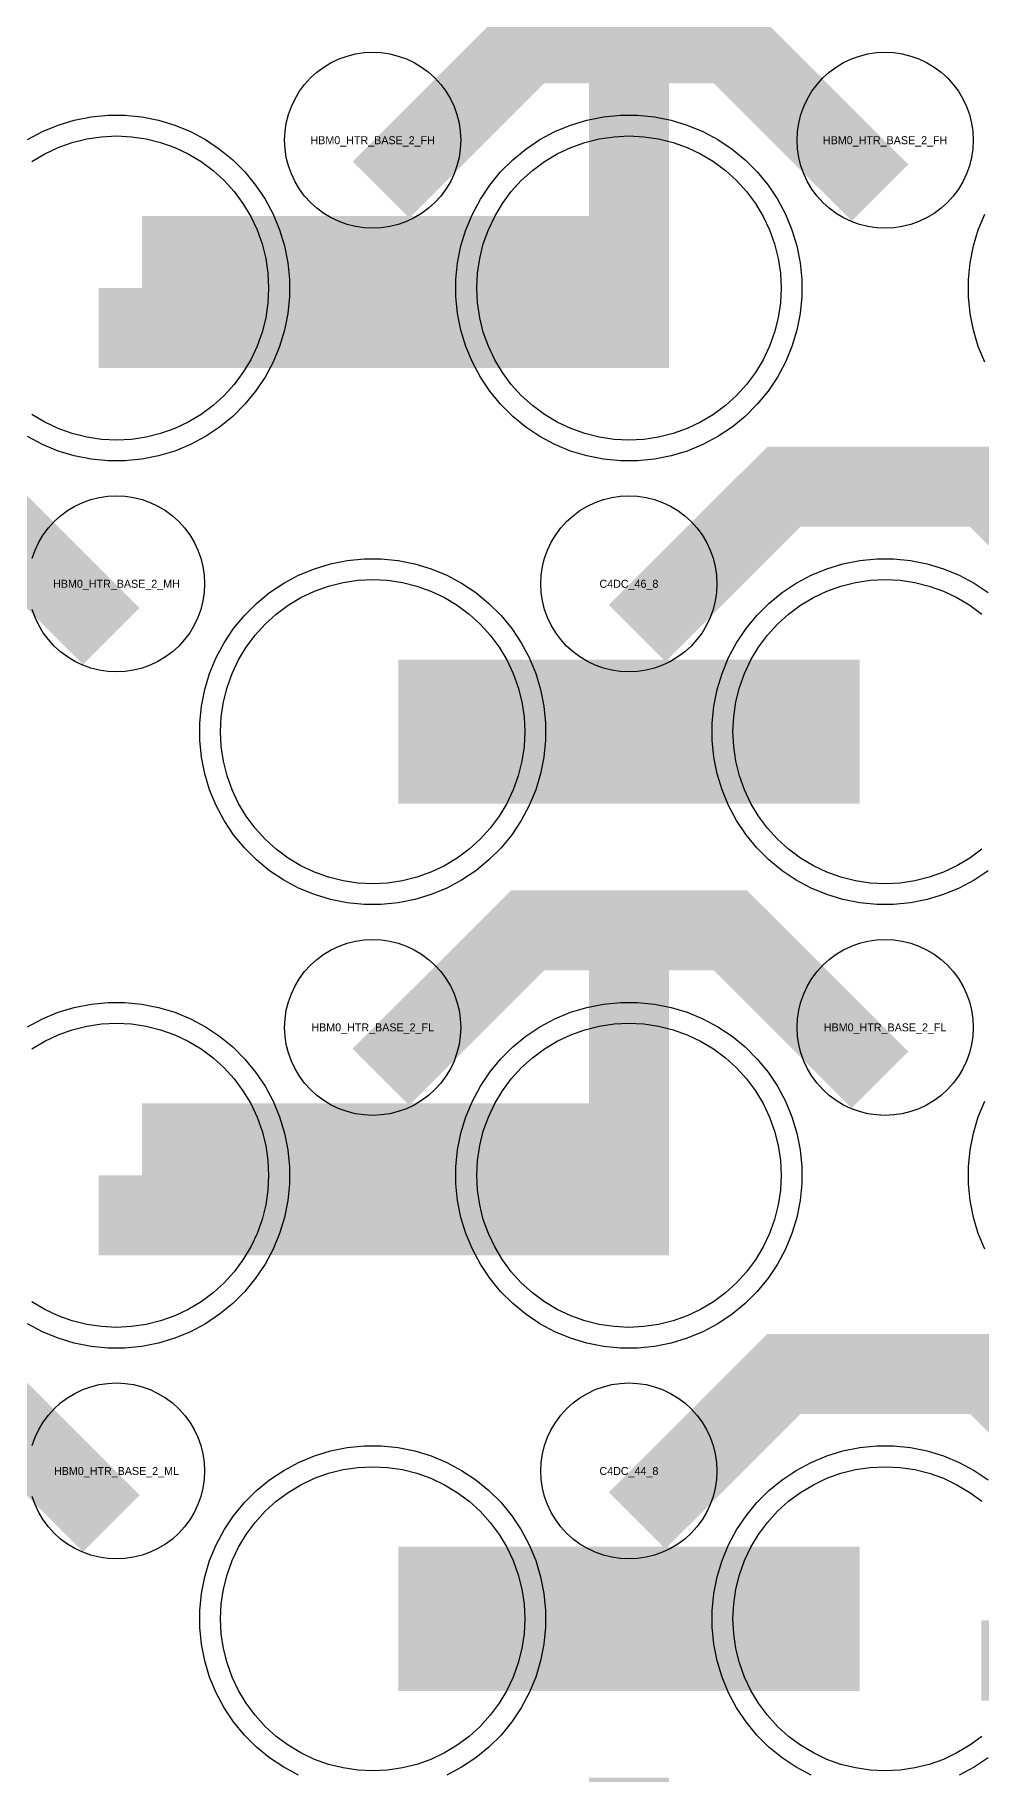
# Model space of a CAD drawing. Extents: x -11880 to 11880, y -14992 to 14992.
# Drawn here: x -9546 to -9250, y -8791 to -8248 of the extents above; entities that cross this region are included whole.
import ezdxf
from ezdxf.enums import TextEntityAlignment as Align

# ---------------------------------------------------------------- set-up
doc = ezdxf.new("R2010")
doc.units = 0
doc.header["$MEASUREMENT"] = 0
for name, color, linetype in [('GDS_775_DT_237', 138, 'CONTINUOUS'), ('RDL1_FS', 34, 'CONTINUOUS'), ('RDL_BS', 160, 'CONTINUOUS')]:
    doc.layers.add(name, color=color, linetype=linetype)

msp = doc.modelspace()

# ---------------------------------------------------------------- linework, layer by layer
at = {"layer": 'RDL1_FS'}
for points in [[(-9546.395, -8287.553), (-9542.395, -8285.155), (-9538.181, -8283.163), (-9533.791, -8281.591), (-9529.268, -8280.459), (-9524.657, -8279.775), (-9520, -8279.546), (-9515.343, -8279.775), (-9510.732, -8280.459), (-9506.209, -8281.591), (-9501.819, -8283.163), (-9497.605, -8285.155), (-9493.605, -8287.553), (-9489.86, -8290.331), (-9486.406, -8293.461), (-9483.276, -8296.915), (-9480.498, -8300.66), (-9478.1, -8304.66), (-9476.108, -8308.874), (-9474.536, -8313.264), (-9473.404, -8317.787), (-9472.72, -8322.398), (-9472.491, -8327.055), (-9472.72, -8331.712), (-9473.404, -8336.323), (-9474.536, -8340.846), (-9476.108, -8345.236), (-9478.1, -8349.45), (-9480.498, -8353.45), (-9483.276, -8357.195), (-9486.406, -8360.649), (-9489.86, -8363.779), (-9493.605, -8366.557), (-9497.605, -8368.955), (-9501.819, -8370.947), (-9506.209, -8372.519), (-9510.732, -8373.651), (-9515.343, -8374.335), (-9520, -8374.564), (-9524.657, -8374.335), (-9529.268, -8373.651), (-9533.791, -8372.519), (-9538.181, -8370.947), (-9542.395, -8368.955), (-9546.395, -8366.557)], [(-9249.86, -8502.339), (-9253.605, -8505.117), (-9257.605, -8507.515), (-9261.819, -8509.507), (-9266.209, -8511.079), (-9270.732, -8512.211), (-9275.343, -8512.895), (-9280, -8513.124), (-9284.657, -8512.895), (-9289.268, -8512.211), (-9293.791, -8511.079), (-9298.181, -8509.507), (-9302.395, -8507.515), (-9306.395, -8505.117), (-9310.14, -8502.339), (-9313.594, -8499.209), (-9316.724, -8495.755), (-9319.502, -8492.01), (-9321.9, -8488.01), (-9323.892, -8483.796), (-9325.464, -8479.406), (-9326.596, -8474.883), (-9327.28, -8470.272), (-9327.509, -8465.615), (-9327.28, -8460.958), (-9326.596, -8456.347), (-9325.464, -8451.824), (-9323.892, -8447.434), (-9321.9, -8443.22), (-9319.502, -8439.22), (-9316.724, -8435.475), (-9313.594, -8432.021), (-9310.14, -8428.891), (-9306.395, -8426.113), (-9302.395, -8423.715), (-9298.181, -8421.723), (-9293.791, -8420.151), (-9289.268, -8419.019), (-9284.657, -8418.335), (-9280, -8418.106), (-9275.343, -8418.335), (-9270.732, -8419.019), (-9266.209, -8420.151), (-9261.819, -8421.723), (-9257.605, -8423.715), (-9253.605, -8426.113), (-9249.86, -8428.891)], [(-9546.395, -8564.678), (-9542.395, -8562.28), (-9538.181, -8560.288), (-9533.791, -8558.716), (-9529.268, -8557.584), (-9524.657, -8556.9), (-9520, -8556.671), (-9515.343, -8556.9), (-9510.732, -8557.584), (-9506.209, -8558.716), (-9501.819, -8560.288), (-9497.605, -8562.28), (-9493.605, -8564.678), (-9489.86, -8567.456), (-9486.406, -8570.586), (-9483.276, -8574.04), (-9480.498, -8577.785), (-9478.1, -8581.785), (-9476.108, -8585.999), (-9474.536, -8590.389), (-9473.404, -8594.912), (-9472.72, -8599.523), (-9472.491, -8604.18), (-9472.72, -8608.837), (-9473.404, -8613.448), (-9474.536, -8617.971), (-9476.108, -8622.361), (-9478.1, -8626.575), (-9480.498, -8630.575), (-9483.276, -8634.32), (-9486.406, -8637.774), (-9489.86, -8640.904), (-9493.605, -8643.682), (-9497.605, -8646.08), (-9501.819, -8648.072), (-9506.209, -8649.644), (-9510.732, -8650.776), (-9515.343, -8651.46), (-9520, -8651.689), (-9524.657, -8651.46), (-9529.268, -8650.776), (-9533.791, -8649.644), (-9538.181, -8648.072), (-9542.395, -8646.08), (-9546.395, -8643.682)]]:
    msp.add_lwpolyline(points, dxfattribs=at)
for points in [[(-9360, -8374.564), (-9364.657, -8374.335), (-9369.268, -8373.651), (-9373.791, -8372.519), (-9378.181, -8370.947), (-9382.395, -8368.955), (-9386.395, -8366.557), (-9390.14, -8363.779), (-9393.594, -8360.649), (-9396.724, -8357.195), (-9399.502, -8353.45), (-9401.9, -8349.45), (-9403.892, -8345.236), (-9405.464, -8340.846), (-9406.596, -8336.323), (-9407.28, -8331.712), (-9407.509, -8327.055), (-9407.28, -8322.398), (-9406.596, -8317.787), (-9405.464, -8313.264), (-9403.892, -8308.874), (-9401.9, -8304.66), (-9399.502, -8300.66), (-9396.724, -8296.915), (-9393.594, -8293.461), (-9390.14, -8290.331), (-9386.395, -8287.553), (-9382.395, -8285.155), (-9378.181, -8283.163), (-9373.791, -8281.591), (-9369.268, -8280.459), (-9364.657, -8279.775), (-9360, -8279.546), (-9355.343, -8279.775), (-9350.732, -8280.459), (-9346.209, -8281.591), (-9341.819, -8283.163), (-9337.605, -8285.155), (-9333.605, -8287.553), (-9329.86, -8290.331), (-9326.406, -8293.461), (-9323.276, -8296.915), (-9320.498, -8300.66), (-9318.1, -8304.66), (-9316.108, -8308.874), (-9314.536, -8313.264), (-9313.404, -8317.787), (-9312.72, -8322.398), (-9312.491, -8327.055), (-9312.72, -8331.712), (-9313.404, -8336.323), (-9314.536, -8340.846), (-9316.108, -8345.236), (-9318.1, -8349.45), (-9320.498, -8353.45), (-9323.276, -8357.195), (-9326.406, -8360.649), (-9329.86, -8363.779), (-9333.605, -8366.557), (-9337.605, -8368.955), (-9341.819, -8370.947), (-9346.209, -8372.519), (-9350.732, -8373.651), (-9355.343, -8374.335)], [(-9440, -8513.124), (-9444.657, -8512.895), (-9449.268, -8512.211), (-9453.791, -8511.079), (-9458.181, -8509.507), (-9462.395, -8507.515), (-9466.395, -8505.117), (-9470.14, -8502.339), (-9473.594, -8499.209), (-9476.724, -8495.755), (-9479.502, -8492.01), (-9481.9, -8488.01), (-9483.892, -8483.796), (-9485.464, -8479.406), (-9486.596, -8474.883), (-9487.28, -8470.272), (-9487.509, -8465.615), (-9487.28, -8460.958), (-9486.596, -8456.347), (-9485.464, -8451.824), (-9483.892, -8447.434), (-9481.9, -8443.22), (-9479.502, -8439.22), (-9476.724, -8435.475), (-9473.594, -8432.021), (-9470.14, -8428.891), (-9466.395, -8426.113), (-9462.395, -8423.715), (-9458.181, -8421.723), (-9453.791, -8420.151), (-9449.268, -8419.019), (-9444.657, -8418.335), (-9440, -8418.106), (-9435.343, -8418.335), (-9430.732, -8419.019), (-9426.209, -8420.151), (-9421.819, -8421.723), (-9417.605, -8423.715), (-9413.605, -8426.113), (-9409.86, -8428.891), (-9406.406, -8432.021), (-9403.276, -8435.475), (-9400.498, -8439.22), (-9398.1, -8443.22), (-9396.108, -8447.434), (-9394.536, -8451.824), (-9393.404, -8456.347), (-9392.72, -8460.958), (-9392.491, -8465.615), (-9392.72, -8470.272), (-9393.404, -8474.883), (-9394.536, -8479.406), (-9396.108, -8483.796), (-9398.1, -8488.01), (-9400.498, -8492.01), (-9403.276, -8495.755), (-9406.406, -8499.209), (-9409.86, -8502.339), (-9413.605, -8505.117), (-9417.605, -8507.515), (-9421.819, -8509.507), (-9426.209, -8511.079), (-9430.732, -8512.211), (-9435.343, -8512.895)], [(-9360, -8651.689), (-9364.657, -8651.46), (-9369.268, -8650.776), (-9373.791, -8649.644), (-9378.181, -8648.072), (-9382.395, -8646.08), (-9386.395, -8643.682), (-9390.14, -8640.904), (-9393.594, -8637.774), (-9396.724, -8634.32), (-9399.502, -8630.575), (-9401.9, -8626.575), (-9403.892, -8622.361), (-9405.464, -8617.971), (-9406.596, -8613.448), (-9407.28, -8608.837), (-9407.509, -8604.18), (-9407.28, -8599.523), (-9406.596, -8594.912), (-9405.464, -8590.389), (-9403.892, -8585.999), (-9401.9, -8581.785), (-9399.502, -8577.785), (-9396.724, -8574.04), (-9393.594, -8570.586), (-9390.14, -8567.456), (-9386.395, -8564.678), (-9382.395, -8562.28), (-9378.181, -8560.288), (-9373.791, -8558.716), (-9369.268, -8557.584), (-9364.657, -8556.9), (-9360, -8556.671), (-9355.343, -8556.9), (-9350.732, -8557.584), (-9346.209, -8558.716), (-9341.819, -8560.288), (-9337.605, -8562.28), (-9333.605, -8564.678), (-9329.86, -8567.456), (-9326.406, -8570.586), (-9323.276, -8574.04), (-9320.498, -8577.785), (-9318.1, -8581.785), (-9316.108, -8585.999), (-9314.536, -8590.389), (-9313.404, -8594.912), (-9312.72, -8599.523), (-9312.491, -8604.18), (-9312.72, -8608.837), (-9313.404, -8613.448), (-9314.536, -8617.971), (-9316.108, -8622.361), (-9318.1, -8626.575), (-9320.498, -8630.575), (-9323.276, -8634.32), (-9326.406, -8637.774), (-9329.86, -8640.904), (-9333.605, -8643.682), (-9337.605, -8646.08), (-9341.819, -8648.072), (-9346.209, -8649.644), (-9350.732, -8650.776), (-9355.343, -8651.46)]]:
    msp.add_lwpolyline(points, close=True, dxfattribs=at)
for points in [[(-9511.998, -8327.055, 45, 45, 0), (-9439.998, -8327.055, 45, 45, 0)], [(-9439.998, -8327.055, 45, 45, 0), (-9367.998, -8327.055, 45, 45, 0)], [(-9431.998, -8465.615, 45, 45, 0), (-9359.998, -8465.615, 45, 45, 0)], [(-9359.998, -8465.615, 45, 45, 0), (-9287.998, -8465.615, 45, 45, 0)], [(-9511.998, -8604.18, 45, 45, 0), (-9439.998, -8604.18, 45, 45, 0)], [(-9439.998, -8604.18, 45, 45, 0), (-9367.998, -8604.18, 45, 45, 0)]]:
    msp.add_lwpolyline(points, format="xyseb", dxfattribs=at)
at = {"layer": 'RDL1_FS', "color": 240, "true_color": 0xed1f24}
msp.add_lwpolyline([(-9440, -8790.254), (-9444.657, -8790.025), (-9449.268, -8789.341), (-9453.791, -8788.209), (-9458.181, -8786.637), (-9462.395, -8784.645), (-9466.395, -8782.247), (-9470.14, -8779.469), (-9473.594, -8776.339), (-9476.724, -8772.885), (-9479.502, -8769.14), (-9481.9, -8765.14), (-9483.892, -8760.926), (-9485.464, -8756.536), (-9486.596, -8752.013), (-9487.28, -8747.402), (-9487.509, -8742.745), (-9487.28, -8738.088), (-9486.596, -8733.477), (-9485.464, -8728.954), (-9483.892, -8724.564), (-9481.9, -8720.35), (-9479.502, -8716.35), (-9476.724, -8712.605), (-9473.594, -8709.151), (-9470.14, -8706.021), (-9466.395, -8703.243), (-9462.395, -8700.845), (-9458.181, -8698.853), (-9453.791, -8697.281), (-9449.268, -8696.149), (-9444.657, -8695.465), (-9440, -8695.236), (-9435.343, -8695.465), (-9430.732, -8696.149), (-9426.209, -8697.281), (-9421.819, -8698.853), (-9417.605, -8700.845), (-9413.605, -8703.243), (-9409.86, -8706.021), (-9406.406, -8709.151), (-9403.276, -8712.605), (-9400.498, -8716.35), (-9398.1, -8720.35), (-9396.108, -8724.564), (-9394.536, -8728.954), (-9393.404, -8733.477), (-9392.72, -8738.088), (-9392.491, -8742.745), (-9392.72, -8747.402), (-9393.404, -8752.013), (-9394.536, -8756.536), (-9396.108, -8760.926), (-9398.1, -8765.14), (-9400.498, -8769.14), (-9403.276, -8772.885), (-9406.406, -8776.339), (-9409.86, -8779.469), (-9413.605, -8782.247), (-9417.605, -8784.645), (-9421.819, -8786.637), (-9426.209, -8788.209), (-9430.732, -8789.341), (-9435.343, -8790.025)], close=True, dxfattribs=at)
msp.add_lwpolyline([(-9249.86, -8779.469), (-9253.605, -8782.247), (-9257.605, -8784.645), (-9261.819, -8786.637), (-9266.209, -8788.209), (-9270.732, -8789.341), (-9275.343, -8790.025), (-9280, -8790.254), (-9284.657, -8790.025), (-9289.268, -8789.341), (-9293.791, -8788.209), (-9298.181, -8786.637), (-9302.395, -8784.645), (-9306.395, -8782.247), (-9310.14, -8779.469), (-9313.594, -8776.339), (-9316.724, -8772.885), (-9319.502, -8769.14), (-9321.9, -8765.14), (-9323.892, -8760.926), (-9325.464, -8756.536), (-9326.596, -8752.013), (-9327.28, -8747.402), (-9327.509, -8742.745), (-9327.28, -8738.088), (-9326.596, -8733.477), (-9325.464, -8728.954), (-9323.892, -8724.564), (-9321.9, -8720.35), (-9319.502, -8716.35), (-9316.724, -8712.605), (-9313.594, -8709.151), (-9310.14, -8706.021), (-9306.395, -8703.243), (-9302.395, -8700.845), (-9298.181, -8698.853), (-9293.791, -8697.281), (-9289.268, -8696.149), (-9284.657, -8695.465), (-9280, -8695.236), (-9275.343, -8695.465), (-9270.732, -8696.149), (-9266.209, -8697.281), (-9261.819, -8698.853), (-9257.605, -8700.845), (-9253.605, -8703.243), (-9249.86, -8706.021)], dxfattribs=at)
for points in [[(-9431.998, -8742.745, 45, 45, 0), (-9359.998, -8742.745, 45, 45, 0)], [(-9359.998, -8742.745, 45, 45, 0), (-9287.998, -8742.745, 45, 45, 0)]]:
    msp.add_lwpolyline(points, format="xyseb", dxfattribs=at)
at = {"layer": 'RDL_BS'}
for points in [[(-9360, -8352.055, 25, 25, 0), (-9360, -8238.054, 25, 25, 0)], [(-9437.438, -8296.369, 25, 25, 0), (-9391.623, -8250.554, 25, 25, 0), (-9358.07, -8250.554, 25, 25, 0)], [(-9281.599, -8297.268, 25, 25, 0), (-9328.313, -8250.554, 25, 25, 0), (-9358.071, -8250.554, 25, 25, 0)], [(-9525.603, -8339.555, 25, 25, 0), (-9347.5, -8339.555, 25, 25, 0)], [(-9521.599, -8435.828, 25, 25, 0), (-9568.313, -8389.114, 25, 25, 0), (-9598.071, -8389.114, 25, 25, 0)], [(-9357.438, -8434.929, 25, 25, 0), (-9311.623, -8389.114, 25, 25, 0), (-9278.07, -8389.114, 25, 25, 0)], [(-9201.599, -8435.828, 25, 25, 0), (-9248.313, -8389.114, 25, 25, 0), (-9278.071, -8389.114, 25, 25, 0)], [(-9360, -8629.18, 25, 25, 0), (-9360, -8515.179, 25, 25, 0)], [(-9437.438, -8573.494, 25, 25, 0), (-9391.623, -8527.679, 25, 25, 0), (-9358.07, -8527.679, 25, 25, 0)], [(-9281.599, -8574.393, 25, 25, 0), (-9328.313, -8527.679, 25, 25, 0), (-9358.071, -8527.679, 25, 25, 0)], [(-9525.603, -8616.68, 25, 25, 0), (-9347.5, -8616.68, 25, 25, 0)], [(-9521.599, -8712.958, 25, 25, 0), (-9568.313, -8666.244, 25, 25, 0), (-9598.071, -8666.244, 25, 25, 0)], [(-9357.438, -8712.059, 25, 25, 0), (-9311.623, -8666.244, 25, 25, 0), (-9278.07, -8666.244, 25, 25, 0)], [(-9201.599, -8712.958, 25, 25, 0), (-9248.313, -8666.244, 25, 25, 0), (-9278.071, -8666.244, 25, 25, 0)], [(-9360, -8906.31, 25, 25, 0), (-9360, -8792.309, 25, 25, 0)]]:
    msp.add_lwpolyline(points, format="xyseb", dxfattribs=at)
for points in [[(-9440, -8308.361), (-9442.693, -8308.229), (-9445.365, -8307.833), (-9447.984, -8307.176), (-9450.519, -8306.269), (-9452.956, -8305.117), (-9455.28, -8303.724), (-9457.443, -8302.121), (-9459.442, -8300.309), (-9461.254, -8298.31), (-9462.857, -8296.147), (-9464.25, -8293.823), (-9465.402, -8291.386), (-9466.309, -8288.851), (-9466.966, -8286.232), (-9467.362, -8283.56), (-9467.494, -8280.867), (-9467.362, -8278.174), (-9466.966, -8275.502), (-9466.309, -8272.883), (-9465.402, -8270.348), (-9464.25, -8267.911), (-9462.857, -8265.587), (-9461.254, -8263.424), (-9459.442, -8261.425), (-9457.443, -8259.613), (-9455.28, -8258.01), (-9452.956, -8256.617), (-9450.519, -8255.465), (-9447.984, -8254.558), (-9445.365, -8253.901), (-9442.693, -8253.505), (-9440, -8253.373), (-9437.307, -8253.505), (-9434.635, -8253.901), (-9432.016, -8254.558), (-9429.481, -8255.465), (-9427.044, -8256.617), (-9424.72, -8258.01), (-9422.557, -8259.613), (-9420.558, -8261.425), (-9418.746, -8263.424), (-9417.143, -8265.587), (-9415.75, -8267.911), (-9414.598, -8270.348), (-9413.691, -8272.883), (-9413.034, -8275.502), (-9412.638, -8278.174), (-9412.506, -8280.867), (-9412.638, -8283.56), (-9413.034, -8286.232), (-9413.691, -8288.851), (-9414.598, -8291.386), (-9415.75, -8293.823), (-9417.143, -8296.147), (-9418.746, -8298.31), (-9420.558, -8300.309), (-9422.557, -8302.121), (-9424.72, -8303.724), (-9427.044, -8305.117), (-9429.481, -8306.269), (-9432.016, -8307.176), (-9434.635, -8307.833), (-9437.307, -8308.229)], [(-9280, -8308.361), (-9282.693, -8308.229), (-9285.365, -8307.833), (-9287.984, -8307.176), (-9290.519, -8306.269), (-9292.956, -8305.117), (-9295.28, -8303.724), (-9297.443, -8302.121), (-9299.442, -8300.309), (-9301.254, -8298.31), (-9302.857, -8296.147), (-9304.25, -8293.823), (-9305.402, -8291.386), (-9306.309, -8288.851), (-9306.966, -8286.232), (-9307.362, -8283.56), (-9307.494, -8280.867), (-9307.362, -8278.174), (-9306.966, -8275.502), (-9306.309, -8272.883), (-9305.402, -8270.348), (-9304.25, -8267.911), (-9302.857, -8265.587), (-9301.254, -8263.424), (-9299.442, -8261.425), (-9297.443, -8259.613), (-9295.28, -8258.01), (-9292.956, -8256.617), (-9290.519, -8255.465), (-9287.984, -8254.558), (-9285.365, -8253.901), (-9282.693, -8253.505), (-9280, -8253.373), (-9277.307, -8253.505), (-9274.635, -8253.901), (-9272.016, -8254.558), (-9269.481, -8255.465), (-9267.044, -8256.617), (-9264.72, -8258.01), (-9262.557, -8259.613), (-9260.558, -8261.425), (-9258.746, -8263.424), (-9257.143, -8265.587), (-9255.75, -8267.911), (-9254.598, -8270.348), (-9253.691, -8272.883), (-9253.034, -8275.502), (-9252.638, -8278.174), (-9252.506, -8280.867), (-9252.638, -8283.56), (-9253.034, -8286.232), (-9253.691, -8288.851), (-9254.598, -8291.386), (-9255.75, -8293.823), (-9257.143, -8296.147), (-9258.746, -8298.31), (-9260.558, -8300.309), (-9262.557, -8302.121), (-9264.72, -8303.724), (-9267.044, -8305.117), (-9269.481, -8306.269), (-9272.016, -8307.176), (-9274.635, -8307.833), (-9277.307, -8308.229)], [(-9362.644, -8381.055), (-9367.938, -8380.538), (-9373.165, -8379.492), (-9378.205, -8377.961), (-9383.115, -8375.93), (-9387.777, -8373.438), (-9392.191, -8370.491), (-9396.292, -8367.129), (-9400.074, -8363.347), (-9403.436, -8359.246), (-9406.383, -8354.832), (-9408.875, -8350.17), (-9410.906, -8345.26), (-9412.437, -8340.22), (-9413.483, -8334.993), (-9414, -8329.699), (-9414, -8324.411), (-9413.483, -8319.117), (-9412.437, -8313.89), (-9410.906, -8308.85), (-9408.875, -8303.94), (-9406.383, -8299.278), (-9403.436, -8294.864), (-9400.074, -8290.763), (-9396.292, -8286.981), (-9392.191, -8283.619), (-9387.777, -8280.672), (-9383.115, -8278.18), (-9378.205, -8276.149), (-9373.165, -8274.618), (-9367.938, -8273.572), (-9362.644, -8273.055), (-9357.356, -8273.055), (-9352.062, -8273.572), (-9346.835, -8274.618), (-9341.795, -8276.149), (-9336.885, -8278.18), (-9332.223, -8280.672), (-9327.809, -8283.619), (-9323.708, -8286.981), (-9319.926, -8290.763), (-9316.564, -8294.864), (-9313.617, -8299.278), (-9311.125, -8303.94), (-9309.094, -8308.85), (-9307.563, -8313.89), (-9306.517, -8319.117), (-9306, -8324.411), (-9306, -8329.699), (-9306.517, -8334.993), (-9307.563, -8340.22), (-9309.094, -8345.26), (-9311.125, -8350.17), (-9313.617, -8354.832), (-9316.564, -8359.246), (-9319.926, -8363.347), (-9323.708, -8367.129), (-9327.809, -8370.491), (-9332.223, -8373.438), (-9336.885, -8375.93), (-9341.795, -8377.961), (-9346.835, -8379.492), (-9352.062, -8380.538), (-9357.356, -8381.055)], [(-9360, -8446.921), (-9362.693, -8446.789), (-9365.365, -8446.393), (-9367.984, -8445.736), (-9370.519, -8444.829), (-9372.956, -8443.677), (-9375.28, -8442.284), (-9377.443, -8440.681), (-9379.442, -8438.869), (-9381.254, -8436.87), (-9382.857, -8434.707), (-9384.25, -8432.383), (-9385.402, -8429.946), (-9386.309, -8427.411), (-9386.966, -8424.792), (-9387.362, -8422.12), (-9387.494, -8419.427), (-9387.362, -8416.734), (-9386.966, -8414.062), (-9386.309, -8411.443), (-9385.402, -8408.908), (-9384.25, -8406.471), (-9382.857, -8404.147), (-9381.254, -8401.984), (-9379.442, -8399.985), (-9377.443, -8398.173), (-9375.28, -8396.57), (-9372.956, -8395.177), (-9370.519, -8394.025), (-9367.984, -8393.118), (-9365.365, -8392.461), (-9362.693, -8392.065), (-9360, -8391.933), (-9357.307, -8392.065), (-9354.635, -8392.461), (-9352.016, -8393.118), (-9349.481, -8394.025), (-9347.044, -8395.177), (-9344.72, -8396.57), (-9342.557, -8398.173), (-9340.558, -8399.985), (-9338.746, -8401.984), (-9337.143, -8404.147), (-9335.75, -8406.471), (-9334.598, -8408.908), (-9333.691, -8411.443), (-9333.034, -8414.062), (-9332.638, -8416.734), (-9332.506, -8419.427), (-9332.638, -8422.12), (-9333.034, -8424.792), (-9333.691, -8427.411), (-9334.598, -8429.946), (-9335.75, -8432.383), (-9337.143, -8434.707), (-9338.746, -8436.87), (-9340.558, -8438.869), (-9342.557, -8440.681), (-9344.72, -8442.284), (-9347.044, -8443.677), (-9349.481, -8444.829), (-9352.016, -8445.736), (-9354.635, -8446.393), (-9357.307, -8446.789)], [(-9442.644, -8519.615), (-9447.938, -8519.098), (-9453.165, -8518.052), (-9458.205, -8516.521), (-9463.115, -8514.49), (-9467.777, -8511.998), (-9472.191, -8509.051), (-9476.292, -8505.689), (-9480.074, -8501.907), (-9483.436, -8497.806), (-9486.383, -8493.392), (-9488.875, -8488.73), (-9490.906, -8483.82), (-9492.437, -8478.78), (-9493.483, -8473.553), (-9494, -8468.259), (-9494, -8462.971), (-9493.483, -8457.677), (-9492.437, -8452.45), (-9490.906, -8447.41), (-9488.875, -8442.5), (-9486.383, -8437.838), (-9483.436, -8433.424), (-9480.074, -8429.323), (-9476.292, -8425.541), (-9472.191, -8422.179), (-9467.777, -8419.232), (-9463.115, -8416.74), (-9458.205, -8414.709), (-9453.165, -8413.178), (-9447.938, -8412.132), (-9442.644, -8411.615), (-9437.356, -8411.615), (-9432.062, -8412.132), (-9426.835, -8413.178), (-9421.795, -8414.709), (-9416.885, -8416.74), (-9412.223, -8419.232), (-9407.809, -8422.179), (-9403.708, -8425.541), (-9399.926, -8429.323), (-9396.564, -8433.424), (-9393.617, -8437.838), (-9391.125, -8442.5), (-9389.094, -8447.41), (-9387.563, -8452.45), (-9386.517, -8457.677), (-9386, -8462.971), (-9386, -8468.259), (-9386.517, -8473.553), (-9387.563, -8478.78), (-9389.094, -8483.82), (-9391.125, -8488.73), (-9393.617, -8493.392), (-9396.564, -8497.806), (-9399.926, -8501.907), (-9403.708, -8505.689), (-9407.809, -8509.051), (-9412.223, -8511.998), (-9416.885, -8514.49), (-9421.795, -8516.521), (-9426.835, -8518.052), (-9432.062, -8519.098), (-9437.356, -8519.615)], [(-9440, -8585.486), (-9442.693, -8585.354), (-9445.365, -8584.958), (-9447.984, -8584.301), (-9450.519, -8583.394), (-9452.956, -8582.242), (-9455.28, -8580.849), (-9457.443, -8579.246), (-9459.442, -8577.434), (-9461.254, -8575.435), (-9462.857, -8573.272), (-9464.25, -8570.948), (-9465.402, -8568.511), (-9466.309, -8565.976), (-9466.966, -8563.357), (-9467.362, -8560.685), (-9467.494, -8557.992), (-9467.362, -8555.299), (-9466.966, -8552.627), (-9466.309, -8550.008), (-9465.402, -8547.473), (-9464.25, -8545.036), (-9462.857, -8542.712), (-9461.254, -8540.549), (-9459.442, -8538.55), (-9457.443, -8536.738), (-9455.28, -8535.135), (-9452.956, -8533.742), (-9450.519, -8532.59), (-9447.984, -8531.683), (-9445.365, -8531.026), (-9442.693, -8530.63), (-9440, -8530.498), (-9437.307, -8530.63), (-9434.635, -8531.026), (-9432.016, -8531.683), (-9429.481, -8532.59), (-9427.044, -8533.742), (-9424.72, -8535.135), (-9422.557, -8536.738), (-9420.558, -8538.55), (-9418.746, -8540.549), (-9417.143, -8542.712), (-9415.75, -8545.036), (-9414.598, -8547.473), (-9413.691, -8550.008), (-9413.034, -8552.627), (-9412.638, -8555.299), (-9412.506, -8557.992), (-9412.638, -8560.685), (-9413.034, -8563.357), (-9413.691, -8565.976), (-9414.598, -8568.511), (-9415.75, -8570.948), (-9417.143, -8573.272), (-9418.746, -8575.435), (-9420.558, -8577.434), (-9422.557, -8579.246), (-9424.72, -8580.849), (-9427.044, -8582.242), (-9429.481, -8583.394), (-9432.016, -8584.301), (-9434.635, -8584.958), (-9437.307, -8585.354)], [(-9280, -8585.486), (-9282.693, -8585.354), (-9285.365, -8584.958), (-9287.984, -8584.301), (-9290.519, -8583.394), (-9292.956, -8582.242), (-9295.28, -8580.849), (-9297.443, -8579.246), (-9299.442, -8577.434), (-9301.254, -8575.435), (-9302.857, -8573.272), (-9304.25, -8570.948), (-9305.402, -8568.511), (-9306.309, -8565.976), (-9306.966, -8563.357), (-9307.362, -8560.685), (-9307.494, -8557.992), (-9307.362, -8555.299), (-9306.966, -8552.627), (-9306.309, -8550.008), (-9305.402, -8547.473), (-9304.25, -8545.036), (-9302.857, -8542.712), (-9301.254, -8540.549), (-9299.442, -8538.55), (-9297.443, -8536.738), (-9295.28, -8535.135), (-9292.956, -8533.742), (-9290.519, -8532.59), (-9287.984, -8531.683), (-9285.365, -8531.026), (-9282.693, -8530.63), (-9280, -8530.498), (-9277.307, -8530.63), (-9274.635, -8531.026), (-9272.016, -8531.683), (-9269.481, -8532.59), (-9267.044, -8533.742), (-9264.72, -8535.135), (-9262.557, -8536.738), (-9260.558, -8538.55), (-9258.746, -8540.549), (-9257.143, -8542.712), (-9255.75, -8545.036), (-9254.598, -8547.473), (-9253.691, -8550.008), (-9253.034, -8552.627), (-9252.638, -8555.299), (-9252.506, -8557.992), (-9252.638, -8560.685), (-9253.034, -8563.357), (-9253.691, -8565.976), (-9254.598, -8568.511), (-9255.75, -8570.948), (-9257.143, -8573.272), (-9258.746, -8575.435), (-9260.558, -8577.434), (-9262.557, -8579.246), (-9264.72, -8580.849), (-9267.044, -8582.242), (-9269.481, -8583.394), (-9272.016, -8584.301), (-9274.635, -8584.958), (-9277.307, -8585.354)], [(-9362.644, -8658.18), (-9367.938, -8657.663), (-9373.165, -8656.617), (-9378.205, -8655.086), (-9383.115, -8653.055), (-9387.777, -8650.563), (-9392.191, -8647.616), (-9396.292, -8644.254), (-9400.074, -8640.472), (-9403.436, -8636.371), (-9406.383, -8631.957), (-9408.875, -8627.295), (-9410.906, -8622.385), (-9412.437, -8617.345), (-9413.483, -8612.118), (-9414, -8606.824), (-9414, -8601.536), (-9413.483, -8596.242), (-9412.437, -8591.015), (-9410.906, -8585.975), (-9408.875, -8581.065), (-9406.383, -8576.403), (-9403.436, -8571.989), (-9400.074, -8567.888), (-9396.292, -8564.106), (-9392.191, -8560.744), (-9387.777, -8557.797), (-9383.115, -8555.305), (-9378.205, -8553.274), (-9373.165, -8551.743), (-9367.938, -8550.697), (-9362.644, -8550.18), (-9357.356, -8550.18), (-9352.062, -8550.697), (-9346.835, -8551.743), (-9341.795, -8553.274), (-9336.885, -8555.305), (-9332.223, -8557.797), (-9327.809, -8560.744), (-9323.708, -8564.106), (-9319.926, -8567.888), (-9316.564, -8571.989), (-9313.617, -8576.403), (-9311.125, -8581.065), (-9309.094, -8585.975), (-9307.563, -8591.015), (-9306.517, -8596.242), (-9306, -8601.536), (-9306, -8606.824), (-9306.517, -8612.118), (-9307.563, -8617.345), (-9309.094, -8622.385), (-9311.125, -8627.295), (-9313.617, -8631.957), (-9316.564, -8636.371), (-9319.926, -8640.472), (-9323.708, -8644.254), (-9327.809, -8647.616), (-9332.223, -8650.563), (-9336.885, -8653.055), (-9341.795, -8655.086), (-9346.835, -8656.617), (-9352.062, -8657.663), (-9357.356, -8658.18)], [(-9360, -8724.051), (-9362.693, -8723.919), (-9365.365, -8723.523), (-9367.984, -8722.866), (-9370.519, -8721.959), (-9372.956, -8720.807), (-9375.28, -8719.414), (-9377.443, -8717.811), (-9379.442, -8715.999), (-9381.254, -8714), (-9382.857, -8711.837), (-9384.25, -8709.513), (-9385.402, -8707.076), (-9386.309, -8704.541), (-9386.966, -8701.922), (-9387.362, -8699.25), (-9387.494, -8696.557), (-9387.362, -8693.864), (-9386.966, -8691.192), (-9386.309, -8688.573), (-9385.402, -8686.038), (-9384.25, -8683.601), (-9382.857, -8681.277), (-9381.254, -8679.114), (-9379.442, -8677.115), (-9377.443, -8675.303), (-9375.28, -8673.7), (-9372.956, -8672.307), (-9370.519, -8671.155), (-9367.984, -8670.248), (-9365.365, -8669.591), (-9362.693, -8669.195), (-9360, -8669.063), (-9357.307, -8669.195), (-9354.635, -8669.591), (-9352.016, -8670.248), (-9349.481, -8671.155), (-9347.044, -8672.307), (-9344.72, -8673.7), (-9342.557, -8675.303), (-9340.558, -8677.115), (-9338.746, -8679.114), (-9337.143, -8681.277), (-9335.75, -8683.601), (-9334.598, -8686.038), (-9333.691, -8688.573), (-9333.034, -8691.192), (-9332.638, -8693.864), (-9332.506, -8696.557), (-9332.638, -8699.25), (-9333.034, -8701.922), (-9333.691, -8704.541), (-9334.598, -8707.076), (-9335.75, -8709.513), (-9337.143, -8711.837), (-9338.746, -8714), (-9340.558, -8715.999), (-9342.557, -8717.811), (-9344.72, -8719.414), (-9347.044, -8720.807), (-9349.481, -8721.959), (-9352.016, -8722.866), (-9354.635, -8723.523), (-9357.307, -8723.919)]]:
    msp.add_lwpolyline(points, close=True, dxfattribs=at)
for points in [[(-9547.777, -8280.672), (-9543.115, -8278.18), (-9538.205, -8276.149), (-9533.165, -8274.618), (-9527.938, -8273.572), (-9522.644, -8273.055), (-9517.356, -8273.055), (-9512.062, -8273.572), (-9506.835, -8274.618), (-9501.795, -8276.149), (-9496.885, -8278.18), (-9492.223, -8280.672), (-9487.809, -8283.619), (-9483.708, -8286.981), (-9479.926, -8290.763), (-9476.564, -8294.864), (-9473.617, -8299.278), (-9471.125, -8303.94), (-9469.094, -8308.85), (-9467.563, -8313.89), (-9466.517, -8319.117), (-9466, -8324.411), (-9466, -8329.699), (-9466.517, -8334.993), (-9467.563, -8340.22), (-9469.094, -8345.26), (-9471.125, -8350.17), (-9473.617, -8354.832), (-9476.564, -8359.246), (-9479.926, -8363.347), (-9483.708, -8367.129), (-9487.809, -8370.491), (-9492.223, -8373.438), (-9496.885, -8375.93), (-9501.795, -8377.961), (-9506.835, -8379.492), (-9512.062, -8380.538), (-9517.356, -8381.055), (-9522.644, -8381.055), (-9527.938, -8380.538), (-9533.165, -8379.492), (-9538.205, -8377.961), (-9543.115, -8375.93), (-9547.777, -8373.438)], [(-9546.309, -8411.443), (-9545.402, -8408.908), (-9544.25, -8406.471), (-9542.857, -8404.147), (-9541.254, -8401.984), (-9539.442, -8399.985), (-9537.443, -8398.173), (-9535.28, -8396.57), (-9532.956, -8395.177), (-9530.519, -8394.025), (-9527.984, -8393.118), (-9525.365, -8392.461), (-9522.693, -8392.065), (-9520, -8391.933), (-9517.307, -8392.065), (-9514.635, -8392.461), (-9512.016, -8393.118), (-9509.481, -8394.025), (-9507.044, -8395.177), (-9504.72, -8396.57), (-9502.557, -8398.173), (-9500.558, -8399.985), (-9498.746, -8401.984), (-9497.143, -8404.147), (-9495.75, -8406.471), (-9494.598, -8408.908), (-9493.691, -8411.443), (-9493.034, -8414.062), (-9492.638, -8416.734), (-9492.506, -8419.427), (-9492.638, -8422.12), (-9493.034, -8424.792), (-9493.691, -8427.411), (-9494.598, -8429.946), (-9495.75, -8432.383), (-9497.143, -8434.707), (-9498.746, -8436.87), (-9500.558, -8438.869), (-9502.557, -8440.681), (-9504.72, -8442.284), (-9507.044, -8443.677), (-9509.481, -8444.829), (-9512.016, -8445.736), (-9514.635, -8446.393), (-9517.307, -8446.789), (-9520, -8446.921), (-9522.693, -8446.789), (-9525.365, -8446.393), (-9527.984, -8445.736), (-9530.519, -8444.829), (-9532.956, -8443.677), (-9535.28, -8442.284), (-9537.443, -8440.681), (-9539.442, -8438.869), (-9541.254, -8436.87), (-9542.857, -8434.707), (-9544.25, -8432.383), (-9545.402, -8429.946), (-9546.309, -8427.411)], [(-9247.809, -8509.051), (-9252.223, -8511.998), (-9256.885, -8514.49), (-9261.795, -8516.521), (-9266.835, -8518.052), (-9272.062, -8519.098), (-9277.356, -8519.615), (-9282.644, -8519.615), (-9287.938, -8519.098), (-9293.165, -8518.052), (-9298.205, -8516.521), (-9303.115, -8514.49), (-9307.777, -8511.998), (-9312.191, -8509.051), (-9316.292, -8505.689), (-9320.074, -8501.907), (-9323.436, -8497.806), (-9326.383, -8493.392), (-9328.875, -8488.73), (-9330.906, -8483.82), (-9332.437, -8478.78), (-9333.483, -8473.553), (-9334, -8468.259), (-9334, -8462.971), (-9333.483, -8457.677), (-9332.437, -8452.45), (-9330.906, -8447.41), (-9328.875, -8442.5), (-9326.383, -8437.838), (-9323.436, -8433.424), (-9320.074, -8429.323), (-9316.292, -8425.541), (-9312.191, -8422.179), (-9307.777, -8419.232), (-9303.115, -8416.74), (-9298.205, -8414.709), (-9293.165, -8413.178), (-9287.938, -8412.132), (-9282.644, -8411.615), (-9277.356, -8411.615), (-9272.062, -8412.132), (-9266.835, -8413.178), (-9261.795, -8414.709), (-9256.885, -8416.74), (-9252.223, -8419.232), (-9247.809, -8422.179)], [(-9547.777, -8557.797), (-9543.115, -8555.305), (-9538.205, -8553.274), (-9533.165, -8551.743), (-9527.938, -8550.697), (-9522.644, -8550.18), (-9517.356, -8550.18), (-9512.062, -8550.697), (-9506.835, -8551.743), (-9501.795, -8553.274), (-9496.885, -8555.305), (-9492.223, -8557.797), (-9487.809, -8560.744), (-9483.708, -8564.106), (-9479.926, -8567.888), (-9476.564, -8571.989), (-9473.617, -8576.403), (-9471.125, -8581.065), (-9469.094, -8585.975), (-9467.563, -8591.015), (-9466.517, -8596.242), (-9466, -8601.536), (-9466, -8606.824), (-9466.517, -8612.118), (-9467.563, -8617.345), (-9469.094, -8622.385), (-9471.125, -8627.295), (-9473.617, -8631.957), (-9476.564, -8636.371), (-9479.926, -8640.472), (-9483.708, -8644.254), (-9487.809, -8647.616), (-9492.223, -8650.563), (-9496.885, -8653.055), (-9501.795, -8655.086), (-9506.835, -8656.617), (-9512.062, -8657.663), (-9517.356, -8658.18), (-9522.644, -8658.18), (-9527.938, -8657.663), (-9533.165, -8656.617), (-9538.205, -8655.086), (-9543.115, -8653.055), (-9547.777, -8650.563)], [(-9546.309, -8688.573), (-9545.402, -8686.038), (-9544.25, -8683.601), (-9542.857, -8681.277), (-9541.254, -8679.114), (-9539.442, -8677.115), (-9537.443, -8675.303), (-9535.28, -8673.7), (-9532.956, -8672.307), (-9530.519, -8671.155), (-9527.984, -8670.248), (-9525.365, -8669.591), (-9522.693, -8669.195), (-9520, -8669.063), (-9517.307, -8669.195), (-9514.635, -8669.591), (-9512.016, -8670.248), (-9509.481, -8671.155), (-9507.044, -8672.307), (-9504.72, -8673.7), (-9502.557, -8675.303), (-9500.558, -8677.115), (-9498.746, -8679.114), (-9497.143, -8681.277), (-9495.75, -8683.601), (-9494.598, -8686.038), (-9493.691, -8688.573), (-9493.034, -8691.192), (-9492.638, -8693.864), (-9492.506, -8696.557), (-9492.638, -8699.25), (-9493.034, -8701.922), (-9493.691, -8704.541), (-9494.598, -8707.076), (-9495.75, -8709.513), (-9497.143, -8711.837), (-9498.746, -8714), (-9500.558, -8715.999), (-9502.557, -8717.811), (-9504.72, -8719.414), (-9507.044, -8720.807), (-9509.481, -8721.959), (-9512.016, -8722.866), (-9514.635, -8723.523), (-9517.307, -8723.919), (-9520, -8724.051), (-9522.693, -8723.919), (-9525.365, -8723.523), (-9527.984, -8722.866), (-9530.519, -8721.959), (-9532.956, -8720.807), (-9535.28, -8719.414), (-9537.443, -8717.811), (-9539.442, -8715.999), (-9541.254, -8714), (-9542.857, -8711.837), (-9544.25, -8709.513), (-9545.402, -8707.076), (-9546.309, -8704.541)]]:
    msp.add_lwpolyline(points, dxfattribs=at)
at = {"layer": 'RDL_BS', "color": 240, "true_color": 0xed1f24}
for points in [[(-9248.875, -8350.17), (-9250.906, -8345.26), (-9252.437, -8340.22), (-9253.483, -8334.993), (-9254, -8329.699), (-9254, -8324.411), (-9253.483, -8319.117), (-9252.437, -8313.89), (-9250.906, -8308.85), (-9248.875, -8303.94)], [(-9248.875, -8627.295), (-9250.906, -8622.385), (-9252.437, -8617.345), (-9253.483, -8612.118), (-9254, -8606.824), (-9254, -8601.536), (-9253.483, -8596.242), (-9252.437, -8591.015), (-9250.906, -8585.975), (-9248.875, -8581.065)], [(-9463.115, -8791.62), (-9467.777, -8789.128), (-9472.191, -8786.181), (-9476.292, -8782.819), (-9480.074, -8779.037), (-9483.436, -8774.936), (-9486.383, -8770.522), (-9488.875, -8765.86), (-9490.906, -8760.95), (-9492.437, -8755.91), (-9493.483, -8750.683), (-9494, -8745.389), (-9494, -8740.101), (-9493.483, -8734.807), (-9492.437, -8729.58), (-9490.906, -8724.54), (-9488.875, -8719.63), (-9486.383, -8714.968), (-9483.436, -8710.554), (-9480.074, -8706.453), (-9476.292, -8702.671), (-9472.191, -8699.309), (-9467.777, -8696.362), (-9463.115, -8693.87), (-9458.205, -8691.839), (-9453.165, -8690.308), (-9447.938, -8689.262), (-9442.644, -8688.745), (-9437.356, -8688.745), (-9432.062, -8689.262), (-9426.835, -8690.308), (-9421.795, -8691.839), (-9416.885, -8693.87), (-9412.223, -8696.362), (-9407.809, -8699.309), (-9403.708, -8702.671), (-9399.926, -8706.453), (-9396.564, -8710.554), (-9393.617, -8714.968), (-9391.125, -8719.63), (-9389.094, -8724.54), (-9387.563, -8729.58), (-9386.517, -8734.807), (-9386, -8740.101), (-9386, -8745.389), (-9386.517, -8750.683), (-9387.563, -8755.91), (-9389.094, -8760.95), (-9391.125, -8765.86), (-9393.617, -8770.522), (-9396.564, -8774.936), (-9399.926, -8779.037), (-9403.708, -8782.819), (-9407.809, -8786.181), (-9412.223, -8789.128), (-9416.885, -8791.62)], [(-9303.115, -8791.62), (-9307.777, -8789.128), (-9312.191, -8786.181), (-9316.292, -8782.819), (-9320.074, -8779.037), (-9323.436, -8774.936), (-9326.383, -8770.522), (-9328.875, -8765.86), (-9330.906, -8760.95), (-9332.437, -8755.91), (-9333.483, -8750.683), (-9334, -8745.389), (-9334, -8740.101), (-9333.483, -8734.807), (-9332.437, -8729.58), (-9330.906, -8724.54), (-9328.875, -8719.63), (-9326.383, -8714.968), (-9323.436, -8710.554), (-9320.074, -8706.453), (-9316.292, -8702.671), (-9312.191, -8699.309), (-9307.777, -8696.362), (-9303.115, -8693.87), (-9298.205, -8691.839), (-9293.165, -8690.308), (-9287.938, -8689.262), (-9282.644, -8688.745), (-9277.356, -8688.745), (-9272.062, -8689.262), (-9266.835, -8690.308), (-9261.795, -8691.839), (-9256.885, -8693.87), (-9252.223, -8696.362), (-9247.809, -8699.309)], [(-9247.809, -8786.181), (-9252.223, -8789.128), (-9256.885, -8791.62)]]:
    msp.add_lwpolyline(points, dxfattribs=at)
msp.add_lwpolyline([(-9249.984, -8755.758, 25, 25, 0), (-9140.719, -8755.758, 25, 25, 0)], format="xyseb", dxfattribs=at)

# ---------------------------------------------------------------- texts
at = {"layer": 'GDS_775_DT_237'}
for s, p in [('HBM0_HTR_BASE_2_FH', (-9440, -8280.867)), ('HBM0_HTR_BASE_2_FH', (-9440, -8280.867)), ('HBM0_HTR_BASE_2_FH', (-9280, -8280.867)), ('HBM0_HTR_BASE_2_FH', (-9280, -8280.867)), ('HBM0_HTR_BASE_2_MH', (-9520, -8419.427)), ('HBM0_HTR_BASE_2_MH', (-9520, -8419.427)), ('C4DC_46_8', (-9360, -8419.427)), ('C4DC_46_8', (-9360, -8419.427)), ('HBM0_HTR_BASE_2_FL', (-9440, -8557.992)), ('HBM0_HTR_BASE_2_FL', (-9440, -8557.992)), ('HBM0_HTR_BASE_2_FL', (-9280, -8557.992)), ('HBM0_HTR_BASE_2_FL', (-9280, -8557.992)), ('HBM0_HTR_BASE_2_ML', (-9520, -8696.557)), ('HBM0_HTR_BASE_2_ML', (-9520, -8696.557)), ('C4DC_44_8', (-9360, -8696.557)), ('C4DC_44_8', (-9360, -8696.557))]:
    msp.add_text(s, height=2.5, dxfattribs=at).set_placement(p, align=Align.MIDDLE_CENTER)

doc.saveas('drawing.dxf')
